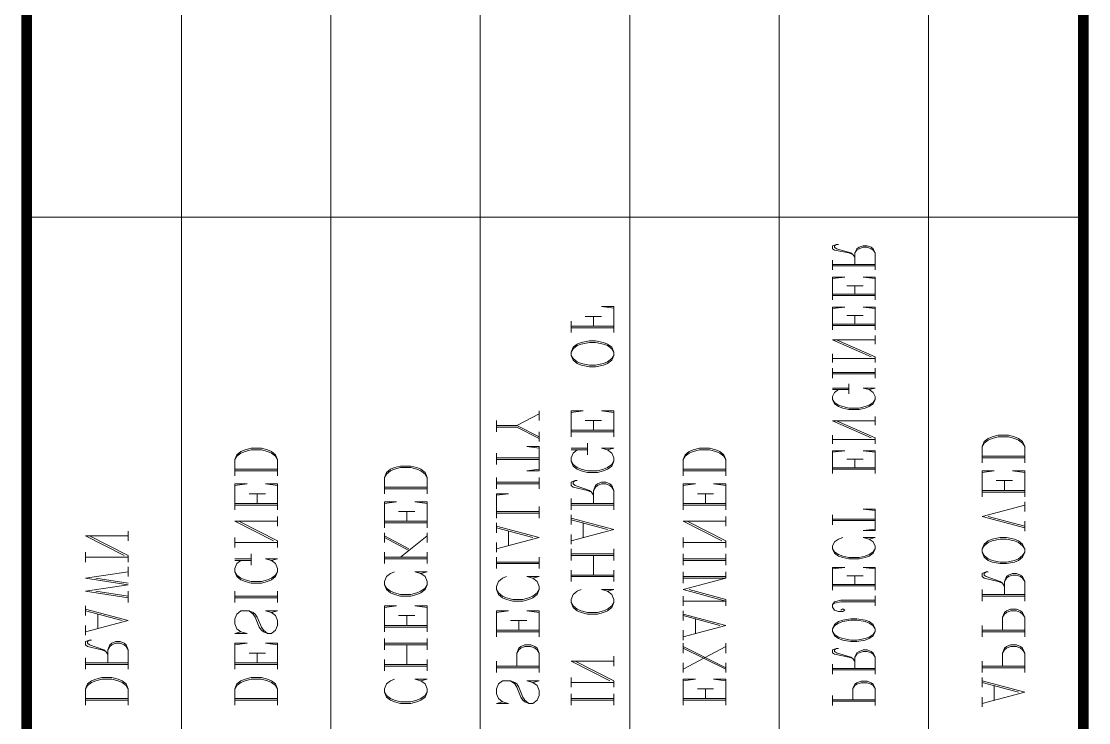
# Model space of a CAD drawing. Extents: x 1332633 to 1595679, y 264824 to 640777.
# Drawn here: x 1572304 to 1574804, y 324616 to 326258 of the extents above; entities that cross this region are included whole.
import ezdxf
from ezdxf.enums import TextEntityAlignment as Align

# ---------------------------------------------------------------- set-up
doc = ezdxf.new("R2010")
doc.units = 0
doc.header["$LTSCALE"] = 1000
doc.header["$MEASUREMENT"] = 0
doc.layers.add('_公共_图框', color=4, linetype='CONTINUOUS', lineweight=5)
doc.layers.add('A-Wall(建筑墙)', color=255, linetype='CONTINUOUS')
doc.styles.add('图框文字', font='SIMKAI.TTF')

# ---------------------------------------------------------------- blocks, each defined once
blk = doc.blocks.new('qqwqw')
at = {"layer": '_公共_图框'}
for p, q in [((-2100, 8812.5), (-2100, 6337.5)), ((-3238.2, 8575.2), (-3211.6, 8675.1)), ((-3211.6, 8675.1), (-3185, 8575.2)), ((-3165.9, 8675.1), (-3120.3, 8675.1)), ((-3154.6, 8675.1), (-3154.6, 8575.2)), ((-3150.7, 8675.1), (-3150.7, 8575.2)), ((-3120.3, 8675.1), (-3108.8, 8670.3)), ((-3120.3, 8675.1), (-3112.7, 8670.3)), ((-3082.2, 8675.1), (-3036.5, 8675.1)), ((-3070.7, 8675.1), (-3070.7, 8575.2)), ((-3066.9, 8675.1), (-3066.9, 8575.2)), ((-3036.5, 8675.1), (-3025, 8670.3)), ((-3036.5, 8675.1), (-3028.8, 8670.3)), ((-2998.4, 8675.1), (-2952.6, 8675.1)), ((-2986.9, 8675.1), (-2986.9, 8575.2)), ((-2983.3, 8675.1), (-2983.3, 8575.2)), ((-2952.6, 8675.1), (-2941.3, 8670.3)), ((-2952.6, 8675.1), (-2945.2, 8670.3)), ((-2884.1, 8675.1), (-2895.6, 8670.3)), ((-2884.1, 8675.1), (-2891.8, 8670.3)), ((-2876.6, 8675.1), (-2884.1, 8675.1)), ((-2865.2, 8670.3), (-2876.6, 8675.1)), ((-2869, 8670.3), (-2876.6, 8675.1)), ((-2834.7, 8675.1), (-2811.8, 8675.1)), ((-2827.1, 8675.1), (-2800.5, 8575.2)), ((-2823.2, 8675.1), (-2800.5, 8589.5)), ((-2773.9, 8675.1), (-2800.5, 8575.2)), ((-2789, 8675.1), (-2766.2, 8675.1)), ((-2754.7, 8675.1), (-2693.8, 8675.1)), ((-2743.2, 8675.1), (-2743.2, 8575.2)), ((-2739.6, 8675.1), (-2739.6, 8575.2)), ((-2693.8, 8646.5), (-2697.7, 8675.1)), ((-2693.8, 8675.1), (-2693.8, 8646.5)), ((-2674.7, 8675.1), (-2636.8, 8675.1)), ((-2663.4, 8675.1), (-2663.4, 8575.2)), ((-2659.6, 8675.1), (-2659.6, 8575.2)), ((-2636.8, 8675.1), (-2625.3, 8670.3)), ((-2636.8, 8675.1), (-2629.1, 8670.3)), ((-3211.6, 8660.9), (-3188.8, 8575.2)), ((-3112.7, 8670.3), (-3108.8, 8665.7)), ((-3108.8, 8670.3), (-3105, 8665.7)), ((-3108.8, 8665.7), (-3105, 8656.1)), ((-3105, 8665.7), (-3101.2, 8656.1)), ((-3105, 8656.1), (-3105, 8641.8)), ((-3101.2, 8656.1), (-3101.2, 8641.8)), ((-3028.8, 8670.3), (-3025, 8665.7)), ((-3025, 8670.3), (-3021.2, 8665.7)), ((-3025, 8665.7), (-3021.2, 8656.1)), ((-3021.2, 8665.7), (-3017.5, 8656.1)), ((-3021.2, 8656.1), (-3021.2, 8641.8)), ((-3017.5, 8656.1), (-3017.5, 8641.8)), ((-2945.2, 8670.3), (-2941.3, 8665.7)), ((-2941.3, 8670.3), (-2937.5, 8665.7)), ((-2941.3, 8665.7), (-2937.5, 8656.1)), ((-2937.5, 8665.7), (-2933.7, 8656.1)), ((-2937.5, 8656.1), (-2937.5, 8646.5)), ((-2933.7, 8656.1), (-2933.7, 8646.5)), ((-2907.1, 8651.3), (-2910.9, 8632.2)), ((-2903.2, 8660.9), (-2907.1, 8651.3)), ((-2903.2, 8651.3), (-2907.1, 8632.2)), ((-2895.6, 8670.3), (-2903.2, 8660.9)), ((-2899.4, 8660.9), (-2903.2, 8651.3)), ((-2891.8, 8670.3), (-2899.4, 8660.9)), ((-2861.3, 8660.9), (-2869, 8670.3)), ((-2857.5, 8660.9), (-2865.2, 8670.3)), ((-2857.5, 8651.3), (-2861.3, 8660.9)), ((-2853.7, 8651.3), (-2857.5, 8660.9)), ((-2853.7, 8632.2), (-2857.5, 8651.3)), ((-2849.8, 8632.2), (-2853.7, 8651.3)), ((-2629.1, 8670.3), (-2621.5, 8660.9)), ((-2625.3, 8670.3), (-2617.7, 8660.9)), ((-2621.5, 8660.9), (-2617.7, 8651.3)), ((-2617.7, 8660.9), (-2613.8, 8651.3)), ((-2617.7, 8651.3), (-2613.8, 8637)), ((-2613.8, 8651.3), (-2610, 8637)), ((-3108.8, 8627.6), (-3120.3, 8622.8)), ((-3112.7, 8627.6), (-3120.3, 8622.8)), ((-3108.8, 8632.2), (-3112.7, 8627.6)), ((-3105, 8641.8), (-3108.8, 8632.2)), ((-3105, 8632.2), (-3108.8, 8627.6)), ((-3101.2, 8641.8), (-3105, 8632.2)), ((-3025, 8627.6), (-3036.5, 8622.8)), ((-3028.8, 8627.6), (-3036.5, 8622.8)), ((-3025, 8632.2), (-3028.8, 8627.6)), ((-3021.2, 8641.8), (-3025, 8632.2)), ((-3021.2, 8632.2), (-3025, 8627.6)), ((-3017.5, 8641.8), (-3021.2, 8632.2)), ((-2952.6, 8627.6), (-2983.3, 8627.6)), ((-2964.1, 8627.6), (-2956.5, 8622.8)), ((-2941.3, 8632.2), (-2952.6, 8627.6)), ((-2945.2, 8632.2), (-2952.6, 8627.6)), ((-2941.3, 8637), (-2945.2, 8632.2)), ((-2937.5, 8646.5), (-2941.3, 8637)), ((-2937.5, 8637), (-2941.3, 8632.2)), ((-2933.7, 8646.5), (-2937.5, 8637)), ((-2910.9, 8632.2), (-2910.9, 8618)), ((-2907.1, 8632.2), (-2907.1, 8618)), ((-2853.7, 8618), (-2853.7, 8632.2)), ((-2849.8, 8618), (-2849.8, 8632.2)), ((-2739.6, 8627.6), (-2716.6, 8627.6)), ((-2716.6, 8646.5), (-2716.6, 8608.5)), ((-2613.8, 8637), (-2613.8, 8613.2)), ((-2610, 8637), (-2610, 8613.2)), ((-3230.6, 8603.7), (-3196.3, 8603.7)), ((-3120.3, 8622.8), (-3150.7, 8622.8)), ((-3036.5, 8622.8), (-3066.9, 8622.8)), ((-2956.5, 8622.8), (-2952.6, 8618)), ((-2956.5, 8622.8), (-2952.6, 8613.2)), ((-2952.6, 8618), (-2941.3, 8584.7)), ((-2952.6, 8613.2), (-2945.2, 8579.9)), ((-2910.9, 8618), (-2907.1, 8598.9)), ((-2907.1, 8618), (-2903.2, 8598.9)), ((-2857.5, 8598.9), (-2853.7, 8618)), ((-2853.7, 8598.9), (-2849.8, 8618)), ((-2693.8, 8603.7), (-2697.7, 8575.2)), ((-2693.8, 8575.2), (-2693.8, 8603.7)), ((-2613.8, 8613.2), (-2617.7, 8598.9)), ((-2610, 8613.2), (-2613.8, 8598.9)), ((-3245.9, 8575.2), (-3223.1, 8575.2)), ((-3200.1, 8575.2), (-3177.3, 8575.2)), ((-3165.9, 8575.2), (-3139.3, 8575.2)), ((-3082.2, 8575.2), (-3055.4, 8575.2)), ((-2998.4, 8575.2), (-2971.8, 8575.2)), ((-2945.2, 8579.9), (-2941.3, 8575.2)), ((-2941.3, 8584.7), (-2937.5, 8579.9)), ((-2941.3, 8575.2), (-2933.7, 8575.2)), ((-2937.5, 8579.9), (-2933.7, 8579.9)), ((-2933.7, 8579.9), (-2929.9, 8584.7)), ((-2933.7, 8575.2), (-2929.9, 8584.7)), ((-2929.9, 8584.7), (-2929.9, 8589.5)), ((-2907.1, 8598.9), (-2903.2, 8589.5)), ((-2903.2, 8598.9), (-2899.4, 8589.5)), ((-2903.2, 8589.5), (-2895.6, 8579.9)), ((-2899.4, 8589.5), (-2891.8, 8579.9)), ((-2895.6, 8579.9), (-2884.1, 8575.2)), ((-2891.8, 8579.9), (-2884.1, 8575.2)), ((-2884.1, 8575.2), (-2876.6, 8575.2)), ((-2876.6, 8575.2), (-2865.2, 8579.9)), ((-2876.6, 8575.2), (-2869, 8579.9)), ((-2869, 8579.9), (-2861.3, 8589.5)), ((-2865.2, 8579.9), (-2857.5, 8589.5)), ((-2861.3, 8589.5), (-2857.5, 8598.9)), ((-2857.5, 8589.5), (-2853.7, 8598.9)), ((-2754.7, 8575.2), (-2693.8, 8575.2)), ((-2636.8, 8575.2), (-2674.7, 8575.2)), ((-2625.3, 8579.9), (-2636.8, 8575.2)), ((-2629.1, 8579.9), (-2636.8, 8575.2)), ((-2621.5, 8589.5), (-2629.1, 8579.9)), ((-2617.7, 8589.5), (-2625.3, 8579.9)), ((-2617.7, 8598.9), (-2621.5, 8589.5)), ((-2613.8, 8598.9), (-2617.7, 8589.5)), ((-4500, 8450), (-500, 8450)), ((-3243, 8325.2), (-3203, 8325.2)), ((-3233, 8325.2), (-3233, 8225.1)), ((-3229.6, 8325.2), (-3229.6, 8225.1)), ((-3203, 8325.2), (-3193, 8320.4)), ((-3203, 8325.2), (-3196.3, 8320.4)), ((-3169.7, 8325.2), (-3129.7, 8325.2)), ((-3159.7, 8325.2), (-3159.7, 8225.1)), ((-3156.5, 8325.2), (-3156.5, 8225.1)), ((-3129.7, 8325.2), (-3119.7, 8320.4)), ((-3129.7, 8325.2), (-3123, 8320.4)), ((-3069.8, 8325.2), (-3079.7, 8320.4)), ((-3069.8, 8325.2), (-3076.5, 8320.4)), ((-3063.1, 8325.2), (-3069.8, 8325.2)), ((-3053.1, 8320.4), (-3063.1, 8325.2)), ((-3056.4, 8320.4), (-3063.1, 8325.2)), ((-3009.9, 8325.2), (-2986.5, 8325.2)), ((-2999.9, 8325.2), (-2999.9, 8244.2)), ((-2996.5, 8325.2), (-2996.5, 8244.2)), ((-2973.1, 8325.2), (-2919.9, 8325.2)), ((-2963.2, 8325.2), (-2963.2, 8225.1)), ((-2959.9, 8325.2), (-2959.9, 8225.1)), ((-2919.9, 8296.6), (-2923.2, 8325.2)), ((-2919.9, 8325.2), (-2919.9, 8296.6)), ((-2876.6, 8325.2), (-2886.6, 8320.4)), ((-2876.6, 8325.2), (-2883.1, 8320.4)), ((-2869.9, 8325.2), (-2876.6, 8325.2)), ((-2860, 8320.4), (-2869.9, 8325.2)), ((-2849.8, 8325.2), (-2853.3, 8310.8)), ((-2849.8, 8296.6), (-2849.8, 8325.2)), ((-2833.2, 8325.2), (-2783.2, 8325.2)), ((-2833.2, 8296.6), (-2833.2, 8325.2)), ((-2829.9, 8325.2), (-2833.2, 8296.6)), ((-2810, 8325.2), (-2810, 8225.1)), ((-2806.6, 8325.2), (-2806.6, 8225.1)), ((-2783.2, 8296.6), (-2786.7, 8325.2)), ((-2783.2, 8325.2), (-2783.2, 8296.6)), ((-2700, 8325.2), (-2646.8, 8325.2)), ((-2690, 8325.2), (-2690, 8225.1)), ((-2686.8, 8325.2), (-2686.8, 8225.1)), ((-2646.8, 8296.6), (-2650, 8325.2)), ((-2646.8, 8325.2), (-2646.8, 8296.6)), ((-2630.1, 8325.2), (-2616.7, 8325.2)), ((-2620.1, 8325.2), (-2620.1, 8225.1)), ((-2616.7, 8325.2), (-2576.7, 8234.6)), ((-2586.7, 8325.2), (-2566.7, 8325.2)), ((-2576.7, 8225.1), (-2576.7, 8325.2)), ((-2526.7, 8325.2), (-2536.7, 8320.4)), ((-2526.7, 8325.2), (-2533.4, 8320.4)), ((-2520, 8325.2), (-2526.7, 8325.2)), ((-2510.1, 8320.4), (-2520, 8325.2)), ((-2500.1, 8325.2), (-2503.4, 8310.8)), ((-2500.1, 8296.6), (-2500.1, 8325.2)), ((-2476.8, 8325.2), (-2453.4, 8325.2)), ((-2466.8, 8325.2), (-2466.8, 8225.1)), ((-2463.6, 8325.2), (-2463.6, 8225.1)), ((-2440.2, 8325.2), (-2426.8, 8325.2)), ((-2430.3, 8325.2), (-2430.3, 8225.1)), ((-2426.8, 8325.2), (-2386.8, 8234.6)), ((-2396.8, 8325.2), (-2376.9, 8325.2)), ((-2386.8, 8225.1), (-2386.8, 8325.2)), ((-2363.5, 8325.2), (-2310.3, 8325.2)), ((-2353.5, 8325.2), (-2353.5, 8225.1)), ((-2350.3, 8325.2), (-2350.3, 8225.1)), ((-2310.3, 8296.6), (-2313.5, 8325.2)), ((-2310.3, 8325.2), (-2310.3, 8296.6)), ((-2293.6, 8325.2), (-2240.4, 8325.2)), ((-2283.6, 8325.2), (-2283.6, 8225.1)), ((-2280.2, 8325.2), (-2280.2, 8225.1)), ((-2240.4, 8296.6), (-2243.6, 8325.2)), ((-2240.4, 8325.2), (-2240.4, 8296.6)), ((-2223.5, 8325.2), (-2183.7, 8325.2)), ((-2213.6, 8325.2), (-2213.6, 8225.1)), ((-2210.3, 8325.2), (-2210.3, 8225.1)), ((-2183.7, 8325.2), (-2173.6, 8320.4)), ((-2183.7, 8325.2), (-2177, 8320.4)), ((-3196.3, 8320.4), (-3193, 8315.6)), ((-3193, 8320.4), (-3189.8, 8315.6)), ((-3193, 8315.6), (-3189.8, 8306)), ((-3189.8, 8315.6), (-3186.3, 8306)), ((-3189.8, 8306), (-3189.8, 8291.9)), ((-3186.3, 8306), (-3186.3, 8291.9)), ((-3123, 8320.4), (-3119.7, 8315.6)), ((-3119.7, 8320.4), (-3116.5, 8315.6)), ((-3119.7, 8315.6), (-3116.5, 8306)), ((-3116.5, 8315.6), (-3113, 8306)), ((-3116.5, 8306), (-3116.5, 8296.6)), ((-3113, 8306), (-3113, 8296.6)), ((-3089.7, 8301.2), (-3093.1, 8282.3)), ((-3086.4, 8310.8), (-3089.7, 8301.2)), ((-3086.4, 8301.2), (-3089.7, 8282.3)), ((-3079.7, 8320.4), (-3086.4, 8310.8)), ((-3083.2, 8310.8), (-3086.4, 8301.2)), ((-3076.5, 8320.4), (-3083.2, 8310.8)), ((-3049.9, 8310.8), (-3056.4, 8320.4)), ((-3046.4, 8310.8), (-3053.1, 8320.4)), ((-3046.4, 8301.2), (-3049.9, 8310.8)), ((-3043.2, 8301.2), (-3046.4, 8310.8)), ((-3043.2, 8282.3), (-3046.4, 8301.2)), ((-3039.7, 8282.3), (-3043.2, 8301.2)), ((-2896.5, 8301.2), (-2899.8, 8287.1)), ((-2893.3, 8310.8), (-2896.5, 8301.2)), ((-2893.3, 8301.2), (-2896.5, 8287.1)), ((-2886.6, 8320.4), (-2893.3, 8310.8)), ((-2889.8, 8310.8), (-2893.3, 8301.2)), ((-2883.1, 8320.4), (-2889.8, 8310.8)), ((-2853.3, 8310.8), (-2860, 8320.4)), ((-2853.3, 8310.8), (-2849.8, 8296.6)), ((-2616.7, 8315.6), (-2576.7, 8225.1)), ((-2546.8, 8301.2), (-2550.1, 8287.1)), ((-2543.4, 8310.8), (-2546.8, 8301.2)), ((-2543.4, 8301.2), (-2546.8, 8287.1)), ((-2536.7, 8320.4), (-2543.4, 8310.8)), ((-2540.1, 8310.8), (-2543.4, 8301.2)), ((-2533.4, 8320.4), (-2540.1, 8310.8)), ((-2503.4, 8310.8), (-2510.1, 8320.4)), ((-2503.4, 8310.8), (-2500.1, 8296.6)), ((-2426.8, 8315.6), (-2386.8, 8225.1)), ((-2177, 8320.4), (-2173.6, 8315.6)), ((-2173.6, 8320.4), (-2170.3, 8315.6)), ((-2173.6, 8315.6), (-2170.3, 8306)), ((-2170.3, 8315.6), (-2167.1, 8306)), ((-2170.3, 8306), (-2170.3, 8296.6)), ((-2167.1, 8306), (-2167.1, 8296.6)), ((-3193, 8277.5), (-3203, 8272.7)), ((-3196.3, 8277.5), (-3203, 8272.7)), ((-3193, 8282.3), (-3196.3, 8277.5)), ((-3189.8, 8291.9), (-3193, 8282.3)), ((-3189.8, 8282.3), (-3193, 8277.5)), ((-3186.3, 8291.9), (-3189.8, 8282.3)), ((-3129.7, 8277.5), (-3156.5, 8277.5)), ((-3139.8, 8277.5), (-3133.1, 8272.7)), ((-3119.7, 8282.3), (-3129.7, 8277.5)), ((-3123, 8282.3), (-3129.7, 8277.5)), ((-3119.7, 8287.1), (-3123, 8282.3)), ((-3116.5, 8296.6), (-3119.7, 8287.1)), ((-3116.5, 8287.1), (-3119.7, 8282.3)), ((-3113, 8296.6), (-3116.5, 8287.1)), ((-3093.1, 8282.3), (-3093.1, 8267.9)), ((-3089.7, 8282.3), (-3089.7, 8267.9)), ((-3043.2, 8267.9), (-3043.2, 8282.3)), ((-3039.7, 8267.9), (-3039.7, 8282.3)), ((-2959.9, 8277.5), (-2939.8, 8277.5)), ((-2939.8, 8296.6), (-2939.8, 8258.6)), ((-2899.8, 8287.1), (-2899.8, 8263.1)), ((-2896.5, 8287.1), (-2896.5, 8263.1)), ((-2686.8, 8277.5), (-2666.7, 8277.5)), ((-2666.7, 8296.6), (-2666.7, 8258.6)), ((-2550.1, 8287.1), (-2550.1, 8263.1)), ((-2546.8, 8287.1), (-2546.8, 8263.1)), ((-2350.3, 8277.5), (-2330.2, 8277.5)), ((-2330.2, 8296.6), (-2330.2, 8258.6)), ((-2280.2, 8277.5), (-2260.3, 8277.5)), ((-2260.3, 8296.6), (-2260.3, 8258.6)), ((-2183.7, 8277.5), (-2210.3, 8277.5)), ((-2193.7, 8277.5), (-2187, 8272.7)), ((-2173.6, 8282.3), (-2183.7, 8277.5)), ((-2177, 8282.3), (-2183.7, 8277.5)), ((-2173.6, 8287.1), (-2177, 8282.3)), ((-2170.3, 8296.6), (-2173.6, 8287.1)), ((-2170.3, 8287.1), (-2173.6, 8282.3)), ((-2167.1, 8296.6), (-2170.3, 8287.1)), ((-3203, 8272.7), (-3229.6, 8272.7)), ((-3133.1, 8272.7), (-3129.7, 8267.9)), ((-3133.1, 8272.7), (-3129.7, 8263.1)), ((-3129.7, 8267.9), (-3119.7, 8234.6)), ((-3129.7, 8263.1), (-3123, 8229.8)), ((-3093.1, 8267.9), (-3089.7, 8249)), ((-3089.7, 8267.9), (-3086.4, 8249)), ((-3046.4, 8249), (-3043.2, 8267.9)), ((-3043.2, 8249), (-3039.7, 8267.9)), ((-3023.1, 8249), (-3019.8, 8253.8)), ((-3019.8, 8253.8), (-3016.6, 8249)), ((-2919.9, 8253.8), (-2923.2, 8225.1)), ((-2919.9, 8225.1), (-2919.9, 8253.8)), ((-2899.8, 8263.1), (-2896.5, 8249)), ((-2896.5, 8263.1), (-2893.3, 8249)), ((-2646.8, 8253.8), (-2650, 8225.1)), ((-2646.8, 8225.1), (-2646.8, 8253.8)), ((-2550.1, 8263.1), (-2546.8, 8249)), ((-2546.8, 8263.1), (-2543.4, 8249)), ((-2513.5, 8263.1), (-2490.2, 8263.1)), ((-2503.4, 8263.1), (-2503.4, 8225.1)), ((-2500.1, 8263.1), (-2500.1, 8225.1)), ((-2310.3, 8253.8), (-2313.5, 8225.1)), ((-2310.3, 8225.1), (-2310.3, 8253.8)), ((-2240.4, 8253.8), (-2243.6, 8225.1)), ((-2240.4, 8225.1), (-2240.4, 8253.8)), ((-2187, 8272.7), (-2183.7, 8267.9)), ((-2187, 8272.7), (-2183.7, 8263.1)), ((-2183.7, 8267.9), (-2173.6, 8234.6)), ((-2183.7, 8263.1), (-2177, 8229.8)), ((-3243, 8225.1), (-3219.7, 8225.1)), ((-3169.7, 8225.1), (-3146.3, 8225.1)), ((-3123, 8229.8), (-3119.7, 8225.1)), ((-3119.7, 8234.6), (-3116.5, 8229.8)), ((-3119.7, 8225.1), (-3113, 8225.1)), ((-3116.5, 8229.8), (-3113, 8229.8)), ((-3113, 8229.8), (-3109.8, 8234.6)), ((-3113, 8225.1), (-3109.8, 8234.6)), ((-3109.8, 8234.6), (-3109.8, 8239.4)), ((-3089.7, 8249), (-3086.4, 8239.4)), ((-3086.4, 8249), (-3083.2, 8239.4)), ((-3086.4, 8239.4), (-3079.7, 8229.8)), ((-3083.2, 8239.4), (-3076.5, 8229.8)), ((-3079.7, 8229.8), (-3069.8, 8225.1)), ((-3076.5, 8229.8), (-3069.8, 8225.1)), ((-3069.8, 8225.1), (-3063.1, 8225.1)), ((-3063.1, 8225.1), (-3053.1, 8229.8)), ((-3063.1, 8225.1), (-3056.4, 8229.8)), ((-3056.4, 8229.8), (-3049.9, 8239.4)), ((-3053.1, 8229.8), (-3046.4, 8239.4)), ((-3049.9, 8239.4), (-3046.4, 8249)), ((-3046.4, 8239.4), (-3043.2, 8249)), ((-3023.1, 8239.4), (-3023.1, 8249)), ((-3019.8, 8229.8), (-3023.1, 8239.4)), ((-3016.6, 8249), (-3019.8, 8244.2)), ((-3013.1, 8225.1), (-3019.8, 8229.8)), ((-3006.4, 8225.1), (-3013.1, 8225.1)), ((-2999.9, 8229.8), (-3006.4, 8225.1)), ((-3003.2, 8229.8), (-3006.4, 8225.1)), ((-2999.9, 8244.2), (-3003.2, 8229.8)), ((-2996.5, 8244.2), (-2999.9, 8229.8)), ((-2973.1, 8225.1), (-2919.9, 8225.1)), ((-2896.5, 8249), (-2893.3, 8239.4)), ((-2893.3, 8249), (-2889.8, 8239.4)), ((-2893.3, 8239.4), (-2886.6, 8229.8)), ((-2889.8, 8239.4), (-2883.1, 8229.8)), ((-2886.6, 8229.8), (-2876.6, 8225.1)), ((-2883.1, 8229.8), (-2876.6, 8225.1)), ((-2876.6, 8225.1), (-2869.9, 8225.1)), ((-2869.9, 8225.1), (-2860, 8229.8)), ((-2860, 8229.8), (-2853.3, 8239.4)), ((-2853.3, 8239.4), (-2849.8, 8249)), ((-2820, 8225.1), (-2796.6, 8225.1)), ((-2700, 8225.1), (-2646.8, 8225.1)), ((-2630.1, 8225.1), (-2610, 8225.1)), ((-2546.8, 8249), (-2543.4, 8239.4)), ((-2543.4, 8249), (-2540.1, 8239.4)), ((-2543.4, 8239.4), (-2536.7, 8229.8)), ((-2540.1, 8239.4), (-2533.4, 8229.8)), ((-2536.7, 8229.8), (-2526.7, 8225.1)), ((-2533.4, 8229.8), (-2526.7, 8225.1)), ((-2526.7, 8225.1), (-2520, 8225.1)), ((-2520, 8225.1), (-2510.1, 8229.8)), ((-2510.1, 8229.8), (-2503.4, 8239.4)), ((-2476.8, 8225.1), (-2453.4, 8225.1)), ((-2440.2, 8225.1), (-2420.1, 8225.1)), ((-2363.5, 8225.1), (-2310.3, 8225.1)), ((-2293.6, 8225.1), (-2240.4, 8225.1)), ((-2223.5, 8225.1), (-2200.4, 8225.1)), ((-2177, 8229.8), (-2173.6, 8225.1)), ((-2173.6, 8234.6), (-2170.3, 8229.8)), ((-2173.6, 8225.1), (-2167.1, 8225.1)), ((-2170.3, 8229.8), (-2167.1, 8229.8)), ((-2167.1, 8229.8), (-2163.6, 8234.6)), ((-2167.1, 8225.1), (-2163.6, 8234.6)), ((-2163.6, 8234.6), (-2163.6, 8239.4)), ((-4500, 8100), (-500, 8100)), ((-3242, 7975.1), (-3181.2, 7975.1)), ((-3230.6, 7975.1), (-3230.6, 7875.2)), ((-3226.7, 7975.1), (-3226.7, 7875.2)), ((-3181.2, 7946.6), (-3185, 7975.1)), ((-3181.2, 7975.1), (-3181.2, 7946.6)), ((-3165.9, 7975.1), (-3143.1, 7975.1)), ((-3158.2, 7975.1), (-3108.8, 7875.2)), ((-3105, 7975.1), (-3158.2, 7875.2)), ((-3154.6, 7975.1), (-3105, 7875.2)), ((-3120.3, 7975.1), (-3097.3, 7975.1)), ((-3082.2, 7875.2), (-3055.4, 7975.1)), ((-3055.4, 7975.1), (-3028.8, 7875.2)), ((-3009.9, 7975.1), (-2994.6, 7975.1)), ((-2998.4, 7975.1), (-2998.4, 7875.2)), ((-2998.4, 7975.1), (-2971.8, 7875.2)), ((-2994.6, 7975.1), (-2971.8, 7889.5)), ((-2971.8, 7875.2), (-2945.2, 7975.1)), ((-2945.2, 7975.1), (-2945.2, 7875.2)), ((-2945.2, 7975.1), (-2929.9, 7975.1)), ((-2941.3, 7975.1), (-2941.3, 7875.2)), ((-2914.7, 7975.1), (-2887.9, 7975.1)), ((-2903.2, 7975.1), (-2903.2, 7875.2)), ((-2899.4, 7975.1), (-2899.4, 7875.2)), ((-2872.8, 7975.1), (-2857.5, 7975.1)), ((-2861.3, 7975.1), (-2861.3, 7875.2)), ((-2857.5, 7975.1), (-2811.8, 7884.7)), ((-2823.2, 7975.1), (-2800.5, 7975.1)), ((-2811.8, 7875.2), (-2811.8, 7975.1)), ((-2785.1, 7975.1), (-2724.3, 7975.1)), ((-2773.9, 7975.1), (-2773.9, 7875.2)), ((-2770, 7975.1), (-2770, 7875.2)), ((-2724.3, 7946.6), (-2728.1, 7975.1)), ((-2724.3, 7975.1), (-2724.3, 7946.6)), ((-2705.3, 7975.1), (-2667.2, 7975.1)), ((-2693.8, 7975.1), (-2693.8, 7875.2)), ((-2690, 7975.1), (-2690, 7875.2)), ((-2667.2, 7975.1), (-2655.8, 7970.5)), ((-2667.2, 7975.1), (-2659.6, 7970.5)), ((-3055.4, 7960.9), (-3032.6, 7875.2)), ((-2857.5, 7965.7), (-2811.8, 7875.2)), ((-2659.6, 7970.5), (-2651.9, 7960.9)), ((-2655.8, 7970.5), (-2648.1, 7960.9)), ((-2651.9, 7960.9), (-2648.1, 7951.3)), ((-2648.1, 7960.9), (-2644.3, 7951.3)), ((-2648.1, 7951.3), (-2644.3, 7937)), ((-2644.3, 7951.3), (-2640.4, 7937)), ((-3226.7, 7927.6), (-3204, 7927.6)), ((-3204, 7946.6), (-3204, 7908.5)), ((-2770, 7927.6), (-2747.1, 7927.6)), ((-2747.1, 7946.6), (-2747.1, 7908.5)), ((-2644.3, 7937), (-2644.3, 7913.2)), ((-2640.4, 7937), (-2640.4, 7913.2)), ((-3181.2, 7903.7), (-3185, 7875.2)), ((-3181.2, 7875.2), (-3181.2, 7903.7)), ((-3074.6, 7903.7), (-3040.3, 7903.7)), ((-2724.3, 7903.7), (-2728.1, 7875.2)), ((-2724.3, 7875.2), (-2724.3, 7903.7)), ((-2644.3, 7913.2), (-2648.1, 7898.9)), ((-2640.4, 7913.2), (-2644.3, 7898.9)), ((-3242, 7875.2), (-3181.2, 7875.2)), ((-3165.9, 7875.2), (-3143.1, 7875.2)), ((-3120.3, 7875.2), (-3097.3, 7875.2)), ((-3089.7, 7875.2), (-3066.9, 7875.2)), ((-3044.1, 7875.2), (-3021.2, 7875.2)), ((-3009.9, 7875.2), (-2986.9, 7875.2)), ((-2956.5, 7875.2), (-2929.9, 7875.2)), ((-2914.7, 7875.2), (-2887.9, 7875.2)), ((-2872.8, 7875.2), (-2849.8, 7875.2)), ((-2785.1, 7875.2), (-2724.3, 7875.2)), ((-2667.2, 7875.2), (-2705.3, 7875.2)), ((-2655.8, 7879.9), (-2667.2, 7875.2)), ((-2659.6, 7879.9), (-2667.2, 7875.2)), ((-2651.9, 7889.5), (-2659.6, 7879.9)), ((-2648.1, 7889.5), (-2655.8, 7879.9)), ((-2648.1, 7898.9), (-2651.9, 7889.5)), ((-2644.3, 7898.9), (-2648.1, 7889.5)), ((-4500, 7750), (-500, 7750)), ((-3242, 7712.6), (-3215.4, 7712.6)), ((-3230.6, 7712.6), (-3230.6, 7612.7)), ((-3226.7, 7712.6), (-3226.7, 7612.7)), ((-3200.1, 7712.6), (-3185, 7712.6)), ((-3188.8, 7712.6), (-3188.8, 7612.7)), ((-3185, 7712.6), (-3139.3, 7622.1)), ((-3185, 7703.1), (-3139.3, 7612.7)), ((-3150.7, 7712.6), (-3127.8, 7712.6)), ((-3139.3, 7612.7), (-3139.3, 7712.6)), ((-3013.7, 7707.9), (-3021.2, 7698.3)), ((-3009.9, 7707.9), (-3017.5, 7698.3)), ((-3002.2, 7712.6), (-3013.7, 7707.9)), ((-3002.2, 7712.6), (-3009.9, 7707.9)), ((-2994.6, 7712.6), (-3002.2, 7712.6)), ((-2983.3, 7707.9), (-2994.6, 7712.6)), ((-2975.6, 7698.3), (-2983.3, 7707.9)), ((-2971.8, 7712.6), (-2975.6, 7698.3)), ((-2971.8, 7684.1), (-2971.8, 7712.6)), ((-2952.6, 7712.6), (-2926, 7712.6)), ((-2941.3, 7712.6), (-2941.3, 7612.7)), ((-2937.5, 7712.6), (-2937.5, 7612.7)), ((-2903.2, 7712.6), (-2876.6, 7712.6)), ((-2891.8, 7712.6), (-2891.8, 7612.7)), ((-2887.9, 7712.6), (-2887.9, 7612.7)), ((-2857.5, 7612.7), (-2830.9, 7712.6)), ((-2830.9, 7712.6), (-2804.3, 7612.7)), ((-2785.1, 7712.6), (-2739.6, 7712.6)), ((-2773.9, 7712.6), (-2773.9, 7612.7)), ((-2770, 7712.6), (-2770, 7612.7)), ((-2739.6, 7712.6), (-2728.1, 7707.9)), ((-2739.6, 7712.6), (-2731.9, 7707.9)), ((-2731.9, 7707.9), (-2728.1, 7703.1)), ((-2728.1, 7707.9), (-2724.3, 7703.1)), ((-2728.1, 7703.1), (-2724.3, 7693.7)), ((-2724.3, 7703.1), (-2720.4, 7693.7)), ((-2682.4, 7707.9), (-2690, 7698.3)), ((-2678.5, 7707.9), (-2686.2, 7698.3)), ((-2671.1, 7712.6), (-2682.4, 7707.9)), ((-2671.1, 7712.6), (-2678.5, 7707.9)), ((-2663.4, 7712.6), (-2671.1, 7712.6)), ((-2651.9, 7707.9), (-2663.4, 7712.6)), ((-2644.3, 7698.3), (-2651.9, 7707.9)), ((-2640.4, 7712.6), (-2644.3, 7698.3)), ((-2640.4, 7684.1), (-2640.4, 7712.6)), ((-2613.8, 7712.6), (-2553, 7712.6)), ((-2602.5, 7712.6), (-2602.5, 7612.7)), ((-2598.7, 7712.6), (-2598.7, 7612.7)), ((-2553, 7684.1), (-2556.8, 7712.6)), ((-2553, 7712.6), (-2553, 7684.1)), ((-2434.9, 7707.9), (-2442.5, 7698.3)), ((-2431, 7707.9), (-2438.7, 7698.3)), ((-2423.6, 7712.6), (-2434.9, 7707.9)), ((-2423.6, 7712.6), (-2431, 7707.9)), ((-2415.9, 7712.6), (-2423.6, 7712.6)), ((-2404.4, 7707.9), (-2415.9, 7712.6)), ((-2408.3, 7707.9), (-2415.9, 7712.6)), ((-2400.6, 7698.3), (-2408.3, 7707.9)), ((-2396.8, 7698.3), (-2404.4, 7707.9)), ((-2370.2, 7712.6), (-2309.3, 7712.6)), ((-2358.9, 7712.6), (-2358.9, 7612.7)), ((-2355, 7712.6), (-2355, 7612.7)), ((-2309.3, 7684.1), (-2313.1, 7712.6)), ((-2309.3, 7712.6), (-2309.3, 7684.1)), ((-3025, 7688.9), (-3028.8, 7674.6)), ((-3021.2, 7698.3), (-3025, 7688.9)), ((-3021.2, 7688.9), (-3025, 7674.6)), ((-3017.5, 7698.3), (-3021.2, 7688.9)), ((-2975.6, 7698.3), (-2971.8, 7684.1)), ((-2830.9, 7698.3), (-2808.1, 7612.7)), ((-2724.3, 7684.1), (-2728.1, 7674.6)), ((-2724.3, 7693.7), (-2724.3, 7684.1)), ((-2720.4, 7684.1), (-2724.3, 7674.6)), ((-2720.4, 7693.7), (-2720.4, 7684.1)), ((-2693.8, 7688.9), (-2697.7, 7674.6)), ((-2690, 7698.3), (-2693.8, 7688.9)), ((-2690, 7688.9), (-2693.8, 7674.6)), ((-2686.2, 7698.3), (-2690, 7688.9)), ((-2644.3, 7698.3), (-2640.4, 7684.1)), ((-2575.7, 7684.1), (-2575.7, 7646)), ((-2446.3, 7688.9), (-2450.2, 7669.8)), ((-2442.5, 7698.3), (-2446.3, 7688.9)), ((-2442.5, 7688.9), (-2446.3, 7669.8)), ((-2438.7, 7698.3), (-2442.5, 7688.9)), ((-2396.8, 7688.9), (-2400.6, 7698.3)), ((-2393.1, 7688.9), (-2396.8, 7698.3)), ((-2393.1, 7669.8), (-2396.8, 7688.9)), ((-2389.3, 7669.8), (-2393.1, 7688.9)), ((-2332.1, 7684.1), (-2332.1, 7646)), ((-3028.8, 7674.6), (-3028.8, 7650.8)), ((-3028.8, 7650.8), (-3025, 7636.5)), ((-3025, 7674.6), (-3025, 7650.8)), ((-3025, 7650.8), (-3021.2, 7636.5)), ((-2937.5, 7665), (-2891.8, 7665)), ((-2739.6, 7665), (-2770, 7665)), ((-2750.9, 7665), (-2743.2, 7660.2)), ((-2743.2, 7660.2), (-2739.6, 7655.6)), ((-2743.2, 7660.2), (-2739.6, 7650.8)), ((-2728.1, 7669.8), (-2739.6, 7665)), ((-2731.9, 7669.8), (-2739.6, 7665)), ((-2739.6, 7655.6), (-2728.1, 7622.1)), ((-2739.6, 7650.8), (-2731.9, 7617.5)), ((-2728.1, 7674.6), (-2731.9, 7669.8)), ((-2724.3, 7674.6), (-2728.1, 7669.8)), ((-2697.7, 7674.6), (-2697.7, 7650.8)), ((-2697.7, 7650.8), (-2693.8, 7636.5)), ((-2693.8, 7674.6), (-2693.8, 7650.8)), ((-2693.8, 7650.8), (-2690, 7636.5)), ((-2655.8, 7650.8), (-2629.1, 7650.8)), ((-2644.3, 7650.8), (-2644.3, 7612.7)), ((-2640.4, 7650.8), (-2640.4, 7612.7)), ((-2598.7, 7665), (-2575.7, 7665)), ((-2450.2, 7669.8), (-2450.2, 7655.6)), ((-2450.2, 7655.6), (-2446.3, 7636.5)), ((-2446.3, 7669.8), (-2446.3, 7655.6)), ((-2446.3, 7655.6), (-2442.5, 7636.5)), ((-2396.8, 7636.5), (-2393.1, 7655.6)), ((-2393.1, 7655.6), (-2393.1, 7669.8)), ((-2393.1, 7636.5), (-2389.3, 7655.6)), ((-2389.3, 7655.6), (-2389.3, 7669.8)), ((-2355, 7665), (-2332.1, 7665)), ((-3025, 7636.5), (-3021.2, 7626.9)), ((-3021.2, 7636.5), (-3017.5, 7626.9)), ((-3021.2, 7626.9), (-3013.7, 7617.5)), ((-3017.5, 7626.9), (-3009.9, 7617.5)), ((-2983.3, 7617.5), (-2975.6, 7626.9)), ((-2975.6, 7626.9), (-2971.8, 7636.5)), ((-2849.8, 7641.3), (-2815.6, 7641.3)), ((-2716.6, 7622.1), (-2716.6, 7626.9)), ((-2693.8, 7636.5), (-2690, 7626.9)), ((-2690, 7636.5), (-2686.2, 7626.9)), ((-2690, 7626.9), (-2682.4, 7617.5)), ((-2686.2, 7626.9), (-2678.5, 7617.5)), ((-2651.9, 7617.5), (-2644.3, 7626.9)), ((-2553, 7641.3), (-2556.8, 7612.7)), ((-2553, 7612.7), (-2553, 7641.3)), ((-2446.3, 7636.5), (-2442.5, 7626.9)), ((-2442.5, 7636.5), (-2438.7, 7626.9)), ((-2442.5, 7626.9), (-2434.9, 7617.5)), ((-2438.7, 7626.9), (-2431, 7617.5)), ((-2408.3, 7617.5), (-2400.6, 7626.9)), ((-2404.4, 7617.5), (-2396.8, 7626.9)), ((-2400.6, 7626.9), (-2396.8, 7636.5)), ((-2396.8, 7626.9), (-2393.1, 7636.5)), ((-3242, 7612.7), (-3215.4, 7612.7)), ((-3200.1, 7612.7), (-3177.3, 7612.7)), ((-3013.7, 7617.5), (-3002.2, 7612.7)), ((-3009.9, 7617.5), (-3002.2, 7612.7)), ((-3002.2, 7612.7), (-2994.6, 7612.7)), ((-2994.6, 7612.7), (-2983.3, 7617.5)), ((-2952.6, 7612.7), (-2926, 7612.7)), ((-2903.2, 7612.7), (-2876.6, 7612.7)), ((-2865.2, 7612.7), (-2842.4, 7612.7)), ((-2819.4, 7612.7), (-2796.6, 7612.7)), ((-2785.1, 7612.7), (-2758.5, 7612.7)), ((-2731.9, 7617.5), (-2728.1, 7612.7)), ((-2728.1, 7622.1), (-2724.3, 7617.5)), ((-2728.1, 7612.7), (-2720.4, 7612.7)), ((-2724.3, 7617.5), (-2720.4, 7617.5)), ((-2720.4, 7617.5), (-2716.6, 7622.1)), ((-2720.4, 7612.7), (-2716.6, 7622.1)), ((-2682.4, 7617.5), (-2671.1, 7612.7)), ((-2678.5, 7617.5), (-2671.1, 7612.7)), ((-2671.1, 7612.7), (-2663.4, 7612.7)), ((-2663.4, 7612.7), (-2651.9, 7617.5)), ((-2613.8, 7612.7), (-2553, 7612.7)), ((-2434.9, 7617.5), (-2423.6, 7612.7)), ((-2431, 7617.5), (-2423.6, 7612.7)), ((-2423.6, 7612.7), (-2415.9, 7612.7)), ((-2415.9, 7612.7), (-2404.4, 7617.5)), ((-2415.9, 7612.7), (-2408.3, 7617.5)), ((-2370.2, 7612.7), (-2343.6, 7612.7)), ((-3230.6, 7532.9), (-3238.2, 7523.3)), ((-3219.3, 7537.7), (-3230.6, 7532.9)), ((-3207.8, 7537.7), (-3219.3, 7537.7)), ((-3196.3, 7532.9), (-3207.8, 7537.7)), ((-3188.8, 7523.3), (-3196.3, 7532.9)), ((-3188.8, 7523.3), (-3185, 7537.7)), ((-3185, 7537.7), (-3185, 7509.2)), ((-3165.9, 7537.7), (-3120.3, 7537.7)), ((-3154.6, 7537.7), (-3154.6, 7437.6)), ((-3150.7, 7537.7), (-3150.7, 7437.6)), ((-3120.3, 7537.7), (-3108.8, 7532.9)), ((-3120.3, 7537.7), (-3112.7, 7532.9)), ((-3112.7, 7532.9), (-3108.8, 7528.1)), ((-3108.8, 7532.9), (-3105, 7528.1)), ((-3108.8, 7528.1), (-3105, 7518.6)), ((-3105, 7528.1), (-3101.2, 7518.6)), ((-3082.2, 7537.7), (-3021.2, 7537.7)), ((-3070.7, 7537.7), (-3070.7, 7437.6)), ((-3066.9, 7537.7), (-3066.9, 7437.6)), ((-3021.2, 7509.2), (-3025, 7537.7)), ((-3021.2, 7537.7), (-3021.2, 7509.2)), ((-2983.3, 7532.9), (-2990.7, 7523.3)), ((-2979.4, 7532.9), (-2986.9, 7523.3)), ((-2971.8, 7537.7), (-2983.3, 7532.9)), ((-2971.8, 7537.7), (-2979.4, 7532.9)), ((-2964.1, 7537.7), (-2971.8, 7537.7)), ((-2952.6, 7532.9), (-2964.1, 7537.7)), ((-2945.2, 7523.3), (-2952.6, 7532.9)), ((-2941.3, 7537.7), (-2945.2, 7523.3)), ((-2941.3, 7509.2), (-2941.3, 7537.7)), ((-2922.2, 7537.7), (-2895.6, 7537.7)), ((-2910.9, 7537.7), (-2910.9, 7437.6)), ((-2907.1, 7537.7), (-2907.1, 7437.6)), ((-2876.6, 7437.6), (-2849.8, 7537.7)), ((-2849.8, 7537.7), (-2823.2, 7437.6)), ((-2804.3, 7537.7), (-2777.5, 7537.7)), ((-2792.8, 7537.7), (-2792.8, 7437.6)), ((-2789, 7537.7), (-2789, 7437.6)), ((-2735.8, 7537.7), (-2709, 7537.7)), ((-2724.3, 7537.7), (-2724.3, 7437.6)), ((-2720.4, 7537.7), (-2720.4, 7437.6)), ((-2693.8, 7537.7), (-2636.8, 7537.7)), ((-2693.8, 7509.2), (-2693.8, 7537.7)), ((-2690, 7537.7), (-2693.8, 7509.2)), ((-2667.2, 7537.7), (-2667.2, 7437.6)), ((-2663.4, 7537.7), (-2663.4, 7437.6)), ((-2636.8, 7509.2), (-2640.4, 7537.7)), ((-2636.8, 7537.7), (-2636.8, 7509.2)), ((-2625.3, 7537.7), (-2602.5, 7537.7)), ((-2617.7, 7537.7), (-2591.1, 7485.3)), ((-2613.8, 7537.7), (-2587.2, 7485.3)), ((-2560.6, 7537.7), (-2587.2, 7485.3)), ((-2575.7, 7537.7), (-2553, 7537.7)), ((-3238.2, 7523.3), (-3238.2, 7514)), ((-3238.2, 7514), (-3234.4, 7504.4)), ((-3238.2, 7514), (-3230.6, 7504.4)), ((-3234.4, 7504.4), (-3230.6, 7499.6)), ((-3230.6, 7504.4), (-3223.1, 7499.6)), ((-3185, 7509.2), (-3188.8, 7523.3)), ((-3105, 7504.4), (-3108.8, 7494.8)), ((-3105, 7518.6), (-3105, 7504.4)), ((-3101.2, 7504.4), (-3105, 7494.8)), ((-3101.2, 7518.6), (-3101.2, 7504.4)), ((-3044.1, 7509.2), (-3044.1, 7471.1)), ((-2994.6, 7514), (-2998.4, 7499.6)), ((-2990.7, 7523.3), (-2994.6, 7514)), ((-2990.7, 7514), (-2994.6, 7499.6)), ((-2986.9, 7523.3), (-2990.7, 7514)), ((-2945.2, 7523.3), (-2941.3, 7509.2)), ((-2849.8, 7523.3), (-2827.1, 7437.6)), ((-3230.6, 7499.6), (-3223.1, 7494.8)), ((-3223.1, 7499.6), (-3200.1, 7490)), ((-3223.1, 7494.8), (-3200.1, 7485.3)), ((-3200.1, 7490), (-3192.5, 7485.3)), ((-3200.1, 7485.3), (-3192.5, 7480.5)), ((-3192.5, 7485.3), (-3188.8, 7480.5)), ((-3192.5, 7480.5), (-3185, 7471.1)), ((-3188.8, 7480.5), (-3185, 7471.1)), ((-3120.3, 7485.3), (-3150.7, 7485.3)), ((-3108.8, 7490), (-3120.3, 7485.3)), ((-3112.7, 7490), (-3120.3, 7485.3)), ((-3108.8, 7494.8), (-3112.7, 7490)), ((-3105, 7494.8), (-3108.8, 7490)), ((-3066.9, 7490), (-3044.1, 7490)), ((-2998.4, 7499.6), (-2998.4, 7475.9)), ((-2998.4, 7475.9), (-2994.6, 7461.5)), ((-2994.6, 7499.6), (-2994.6, 7475.9)), ((-2994.6, 7475.9), (-2990.7, 7461.5)), ((-2591.1, 7485.3), (-2591.1, 7437.6)), ((-2587.2, 7485.3), (-2587.2, 7437.6)), ((-3238.2, 7466.3), (-3238.2, 7437.6)), ((-3234.4, 7451.9), (-3238.2, 7466.3)), ((-3238.2, 7437.6), (-3234.4, 7451.9)), ((-3226.7, 7442.4), (-3234.4, 7451.9)), ((-3185, 7451.9), (-3192.5, 7442.4)), ((-3185, 7471.1), (-3185, 7451.9)), ((-3021.2, 7466.3), (-3025, 7437.6)), ((-3021.2, 7437.6), (-3021.2, 7466.3)), ((-2994.6, 7461.5), (-2990.7, 7451.9)), ((-2990.7, 7461.5), (-2986.9, 7451.9)), ((-2990.7, 7451.9), (-2983.3, 7442.4)), ((-2986.9, 7451.9), (-2979.4, 7442.4)), ((-2952.6, 7442.4), (-2945.2, 7451.9)), ((-2945.2, 7451.9), (-2941.3, 7461.5)), ((-2869, 7466.3), (-2834.7, 7466.3)), ((-2747.1, 7466.3), (-2750.9, 7437.6)), ((-2747.1, 7437.6), (-2747.1, 7466.3)), ((-3215.4, 7437.6), (-3226.7, 7442.4)), ((-3204, 7437.6), (-3215.4, 7437.6)), ((-3192.5, 7442.4), (-3204, 7437.6)), ((-3165.9, 7437.6), (-3139.3, 7437.6)), ((-3082.2, 7437.6), (-3021.2, 7437.6)), ((-2983.3, 7442.4), (-2971.8, 7437.6)), ((-2979.4, 7442.4), (-2971.8, 7437.6)), ((-2971.8, 7437.6), (-2964.1, 7437.6)), ((-2964.1, 7437.6), (-2952.6, 7442.4)), ((-2922.2, 7437.6), (-2895.6, 7437.6)), ((-2884.1, 7437.6), (-2861.3, 7437.6)), ((-2838.5, 7437.6), (-2815.6, 7437.6)), ((-2804.3, 7437.6), (-2747.1, 7437.6)), ((-2735.8, 7437.6), (-2709, 7437.6)), ((-2678.5, 7437.6), (-2651.9, 7437.6)), ((-2602.5, 7437.6), (-2575.7, 7437.6)), ((-4500, 7400), (-500, 7400)), ((-3211.6, 7275.3), (-3223.1, 7270.5)), ((-3211.6, 7275.3), (-3219.3, 7270.5)), ((-3204, 7275.3), (-3211.6, 7275.3)), ((-3192.5, 7270.5), (-3204, 7275.3)), ((-3181.2, 7275.3), (-3185, 7260.9)), ((-3181.2, 7246.6), (-3181.2, 7275.3)), ((-3162, 7275.3), (-3135.4, 7275.3)), ((-3150.7, 7275.3), (-3150.7, 7175.2)), ((-3146.9, 7275.3), (-3146.9, 7175.2)), ((-3112.7, 7275.3), (-3086, 7275.3)), ((-3101.2, 7275.3), (-3101.2, 7175.2)), ((-3097.3, 7275.3), (-3097.3, 7175.2)), ((-3070.7, 7275.3), (-3009.9, 7275.3)), ((-3059.2, 7275.3), (-3059.2, 7175.2)), ((-3055.4, 7275.3), (-3055.4, 7175.2)), ((-3009.9, 7246.6), (-3013.7, 7275.3)), ((-3009.9, 7275.3), (-3009.9, 7246.6)), ((-2960.3, 7275.3), (-2971.8, 7270.5)), ((-2960.3, 7275.3), (-2967.9, 7270.5)), ((-2952.6, 7275.3), (-2960.3, 7275.3)), ((-2941.3, 7270.5), (-2952.6, 7275.3)), ((-2929.9, 7275.3), (-2933.7, 7260.9)), ((-2929.9, 7246.6), (-2929.9, 7275.3)), ((-2910.9, 7275.3), (-2884.1, 7275.3)), ((-2899.4, 7275.3), (-2899.4, 7175.2)), ((-2895.6, 7275.3), (-2895.6, 7175.2)), ((-2846, 7275.3), (-2895.6, 7213.3)), ((-2861.3, 7275.3), (-2838.5, 7275.3)), ((-2827.1, 7275.3), (-2766.2, 7275.3)), ((-2815.6, 7275.3), (-2815.6, 7175.2)), ((-2811.8, 7275.3), (-2811.8, 7175.2)), ((-2766.2, 7246.6), (-2770, 7275.3)), ((-2766.2, 7275.3), (-2766.2, 7246.6)), ((-2747.1, 7275.3), (-2709, 7275.3)), ((-2735.8, 7275.3), (-2735.8, 7175.2)), ((-2731.9, 7275.3), (-2731.9, 7175.2)), ((-2709, 7275.3), (-2697.7, 7270.5)), ((-2709, 7275.3), (-2701.5, 7270.5)), ((-3234.4, 7251.3), (-3238.2, 7237.2)), ((-3230.6, 7260.9), (-3234.4, 7251.3)), ((-3230.6, 7251.3), (-3234.4, 7237.2)), ((-3223.1, 7270.5), (-3230.6, 7260.9)), ((-3226.7, 7260.9), (-3230.6, 7251.3)), ((-3219.3, 7270.5), (-3226.7, 7260.9)), ((-3185, 7260.9), (-3192.5, 7270.5)), ((-3185, 7260.9), (-3181.2, 7246.6)), ((-2983.3, 7251.3), (-2986.9, 7237.2)), ((-2979.4, 7260.9), (-2983.3, 7251.3)), ((-2979.4, 7251.3), (-2983.3, 7237.2)), ((-2971.8, 7270.5), (-2979.4, 7260.9)), ((-2975.6, 7260.9), (-2979.4, 7251.3)), ((-2967.9, 7270.5), (-2975.6, 7260.9)), ((-2933.7, 7260.9), (-2941.3, 7270.5)), ((-2933.7, 7260.9), (-2929.9, 7246.6)), ((-2701.5, 7270.5), (-2693.8, 7260.9)), ((-2697.7, 7270.5), (-2690, 7260.9)), ((-2693.8, 7260.9), (-2690, 7251.3)), ((-2690, 7260.9), (-2686.2, 7251.3)), ((-2690, 7251.3), (-2686.2, 7237.2)), ((-2686.2, 7251.3), (-2682.4, 7237.2)), ((-3238.2, 7237.2), (-3238.2, 7213.3)), ((-3234.4, 7237.2), (-3234.4, 7213.3)), ((-3146.9, 7227.6), (-3101.2, 7227.6)), ((-3055.4, 7227.6), (-3032.6, 7227.6)), ((-3032.6, 7246.6), (-3032.6, 7208.5)), ((-2986.9, 7237.2), (-2986.9, 7213.3)), ((-2983.3, 7237.2), (-2983.3, 7213.3)), ((-2880.5, 7232.4), (-2849.8, 7175.2)), ((-2876.6, 7232.4), (-2846, 7175.2)), ((-2811.8, 7227.6), (-2789, 7227.6)), ((-2789, 7246.6), (-2789, 7208.5)), ((-2686.2, 7237.2), (-2686.2, 7213.3)), ((-2682.4, 7237.2), (-2682.4, 7213.3)), ((-3238.2, 7213.3), (-3234.4, 7199.1)), ((-3234.4, 7213.3), (-3230.6, 7199.1)), ((-3009.9, 7203.7), (-3013.7, 7175.2)), ((-3009.9, 7175.2), (-3009.9, 7203.7)), ((-2986.9, 7213.3), (-2983.3, 7199.1)), ((-2983.3, 7213.3), (-2979.4, 7199.1)), ((-2766.2, 7203.7), (-2770, 7175.2)), ((-2766.2, 7175.2), (-2766.2, 7203.7)), ((-2686.2, 7213.3), (-2690, 7199.1)), ((-2682.4, 7213.3), (-2686.2, 7199.1)), ((-3234.4, 7199.1), (-3230.6, 7189.5)), ((-3230.6, 7199.1), (-3226.7, 7189.5)), ((-3230.6, 7189.5), (-3223.1, 7179.9)), ((-3226.7, 7189.5), (-3219.3, 7179.9)), ((-3223.1, 7179.9), (-3211.6, 7175.2)), ((-3219.3, 7179.9), (-3211.6, 7175.2)), ((-3211.6, 7175.2), (-3204, 7175.2)), ((-3204, 7175.2), (-3192.5, 7179.9)), ((-3192.5, 7179.9), (-3185, 7189.5)), ((-3185, 7189.5), (-3181.2, 7199.1)), ((-3162, 7175.2), (-3135.4, 7175.2)), ((-3112.7, 7175.2), (-3086, 7175.2)), ((-3070.7, 7175.2), (-3009.9, 7175.2)), ((-2983.3, 7199.1), (-2979.4, 7189.5)), ((-2979.4, 7199.1), (-2975.6, 7189.5)), ((-2979.4, 7189.5), (-2971.8, 7179.9)), ((-2975.6, 7189.5), (-2967.9, 7179.9)), ((-2971.8, 7179.9), (-2960.3, 7175.2)), ((-2967.9, 7179.9), (-2960.3, 7175.2)), ((-2960.3, 7175.2), (-2952.6, 7175.2)), ((-2952.6, 7175.2), (-2941.3, 7179.9)), ((-2941.3, 7179.9), (-2933.7, 7189.5)), ((-2933.7, 7189.5), (-2929.9, 7199.1)), ((-2910.9, 7175.2), (-2884.1, 7175.2)), ((-2861.3, 7175.2), (-2838.5, 7175.2)), ((-2827.1, 7175.2), (-2766.2, 7175.2)), ((-2709, 7175.2), (-2747.1, 7175.2)), ((-2697.7, 7179.9), (-2709, 7175.2)), ((-2701.5, 7179.9), (-2709, 7175.2)), ((-2693.8, 7189.5), (-2701.5, 7179.9)), ((-2690, 7189.5), (-2697.7, 7179.9)), ((-2690, 7199.1), (-2693.8, 7189.5)), ((-2686.2, 7199.1), (-2690, 7189.5)), ((-4500, 7050), (-500, 7050)), ((-3242, 6925.2), (-3204, 6925.2)), ((-3230.6, 6925.2), (-3230.6, 6825.3)), ((-3226.7, 6925.2), (-3226.7, 6825.3)), ((-3204, 6925.2), (-3192.5, 6920.4)), ((-3204, 6925.2), (-3196.3, 6920.4)), ((-3158.2, 6925.2), (-3097.3, 6925.2)), ((-3146.9, 6925.2), (-3146.9, 6825.3)), ((-3143.1, 6925.2), (-3143.1, 6825.3)), ((-3097.3, 6896.7), (-3101.2, 6925.2)), ((-3097.3, 6925.2), (-3097.3, 6896.7)), ((-3055.4, 6925.2), (-3066.9, 6920.4)), ((-3044.1, 6925.2), (-3055.4, 6925.2)), ((-3032.6, 6920.4), (-3044.1, 6925.2)), ((-3025, 6911), (-3021.2, 6925.2)), ((-3021.2, 6925.2), (-3021.2, 6896.7)), ((-3002.2, 6925.2), (-2975.6, 6925.2)), ((-2990.7, 6925.2), (-2990.7, 6825.3)), ((-2986.9, 6925.2), (-2986.9, 6825.3)), ((-2929.9, 6925.2), (-2941.3, 6920.4)), ((-2929.9, 6925.2), (-2937.5, 6920.4)), ((-2922.2, 6925.2), (-2929.9, 6925.2)), ((-2910.9, 6920.4), (-2922.2, 6925.2)), ((-2899.4, 6925.2), (-2903.2, 6911)), ((-2899.4, 6896.7), (-2899.4, 6925.2)), ((-2872.8, 6925.2), (-2857.5, 6925.2)), ((-2861.3, 6925.2), (-2861.3, 6825.3)), ((-2857.5, 6925.2), (-2811.8, 6834.6)), ((-2823.2, 6925.2), (-2800.5, 6925.2)), ((-2811.8, 6825.3), (-2811.8, 6925.2)), ((-2785.1, 6925.2), (-2724.3, 6925.2)), ((-2773.9, 6925.2), (-2773.9, 6825.3)), ((-2770, 6925.2), (-2770, 6825.3)), ((-2724.3, 6896.7), (-2728.1, 6925.2)), ((-2724.3, 6925.2), (-2724.3, 6896.7)), ((-2705.3, 6925.2), (-2667.2, 6925.2)), ((-2693.8, 6925.2), (-2693.8, 6825.3)), ((-2690, 6925.2), (-2690, 6825.3)), ((-2667.2, 6925.2), (-2655.8, 6920.4)), ((-2667.2, 6925.2), (-2659.6, 6920.4)), ((-3196.3, 6920.4), (-3188.8, 6911)), ((-3192.5, 6920.4), (-3185, 6911)), ((-3188.8, 6911), (-3185, 6901.4)), ((-3185, 6911), (-3181.2, 6901.4)), ((-3185, 6901.4), (-3181.2, 6887.1)), ((-3181.2, 6901.4), (-3177.3, 6887.1)), ((-3066.9, 6920.4), (-3074.6, 6911)), ((-3074.6, 6911), (-3074.6, 6901.4)), ((-3074.6, 6901.4), (-3070.7, 6891.9)), ((-3074.6, 6901.4), (-3066.9, 6891.9)), ((-3025, 6911), (-3032.6, 6920.4)), ((-3021.2, 6896.7), (-3025, 6911)), ((-2952.6, 6901.4), (-2956.5, 6887.1)), ((-2949, 6911), (-2952.6, 6901.4)), ((-2949, 6901.4), (-2952.6, 6887.1)), ((-2941.3, 6920.4), (-2949, 6911)), ((-2945.2, 6911), (-2949, 6901.4)), ((-2937.5, 6920.4), (-2945.2, 6911)), ((-2903.2, 6911), (-2910.9, 6920.4)), ((-2903.2, 6911), (-2899.4, 6896.7)), ((-2857.5, 6915.6), (-2811.8, 6825.3)), ((-2659.6, 6920.4), (-2651.9, 6911)), ((-2655.8, 6920.4), (-2648.1, 6911)), ((-2651.9, 6911), (-2648.1, 6901.4)), ((-2648.1, 6911), (-2644.3, 6901.4)), ((-2648.1, 6901.4), (-2644.3, 6887.1)), ((-2644.3, 6901.4), (-2640.4, 6887.1)), ((-3181.2, 6887.1), (-3181.2, 6863.4)), ((-3177.3, 6887.1), (-3177.3, 6863.4)), ((-3143.1, 6877.5), (-3120.3, 6877.5)), ((-3120.3, 6896.7), (-3120.3, 6858.6)), ((-3070.7, 6891.9), (-3066.9, 6887.1)), ((-3066.9, 6891.9), (-3059.2, 6887.1)), ((-3066.9, 6887.1), (-3059.2, 6882.3)), ((-3059.2, 6887.1), (-3036.5, 6877.5)), ((-3059.2, 6882.3), (-3036.5, 6872.7)), ((-3036.5, 6877.5), (-3028.8, 6872.7)), ((-2956.5, 6887.1), (-2956.5, 6863.4)), ((-2952.6, 6887.1), (-2952.6, 6863.4)), ((-2770, 6877.5), (-2747.1, 6877.5)), ((-2747.1, 6896.7), (-2747.1, 6858.6)), ((-2644.3, 6887.1), (-2644.3, 6863.4)), ((-2640.4, 6887.1), (-2640.4, 6863.4)), ((-3181.2, 6863.4), (-3185, 6849)), ((-3177.3, 6863.4), (-3181.2, 6849)), ((-3097.3, 6853.8), (-3101.2, 6825.3)), ((-3097.3, 6825.3), (-3097.3, 6853.8)), ((-3074.6, 6853.8), (-3074.6, 6825.3)), ((-3070.7, 6839.4), (-3074.6, 6853.8)), ((-3036.5, 6872.7), (-3028.8, 6868.1)), ((-3028.8, 6872.7), (-3025, 6868.1)), ((-3028.8, 6868.1), (-3021.2, 6858.6)), ((-3025, 6868.1), (-3021.2, 6858.6)), ((-3021.2, 6858.6), (-3021.2, 6839.4)), ((-2956.5, 6863.4), (-2952.6, 6849)), ((-2952.6, 6863.4), (-2949, 6849)), ((-2914.7, 6863.4), (-2887.9, 6863.4)), ((-2903.2, 6863.4), (-2903.2, 6825.3)), ((-2899.4, 6863.4), (-2899.4, 6825.3)), ((-2724.3, 6853.8), (-2728.1, 6825.3)), ((-2724.3, 6825.3), (-2724.3, 6853.8)), ((-2644.3, 6863.4), (-2648.1, 6849)), ((-2640.4, 6863.4), (-2644.3, 6849)), ((-3204, 6825.3), (-3242, 6825.3)), ((-3192.5, 6830), (-3204, 6825.3)), ((-3196.3, 6830), (-3204, 6825.3)), ((-3188.8, 6839.4), (-3196.3, 6830)), ((-3185, 6839.4), (-3192.5, 6830)), ((-3185, 6849), (-3188.8, 6839.4)), ((-3181.2, 6849), (-3185, 6839.4)), ((-3158.2, 6825.3), (-3097.3, 6825.3)), ((-3074.6, 6825.3), (-3070.7, 6839.4)), ((-3063.1, 6830), (-3070.7, 6839.4)), ((-3051.8, 6825.3), (-3063.1, 6830)), ((-3040.3, 6825.3), (-3051.8, 6825.3)), ((-3028.8, 6830), (-3040.3, 6825.3)), ((-3021.2, 6839.4), (-3028.8, 6830)), ((-3002.2, 6825.3), (-2975.6, 6825.3)), ((-2952.6, 6849), (-2949, 6839.4)), ((-2949, 6849), (-2945.2, 6839.4)), ((-2949, 6839.4), (-2941.3, 6830)), ((-2945.2, 6839.4), (-2937.5, 6830)), ((-2941.3, 6830), (-2929.9, 6825.3)), ((-2937.5, 6830), (-2929.9, 6825.3)), ((-2929.9, 6825.3), (-2922.2, 6825.3)), ((-2922.2, 6825.3), (-2910.9, 6830)), ((-2910.9, 6830), (-2903.2, 6839.4)), ((-2872.8, 6825.3), (-2849.8, 6825.3)), ((-2785.1, 6825.3), (-2724.3, 6825.3)), ((-2667.2, 6825.3), (-2705.3, 6825.3)), ((-2655.8, 6830), (-2667.2, 6825.3)), ((-2659.6, 6830), (-2667.2, 6825.3)), ((-2651.9, 6839.4), (-2659.6, 6830)), ((-2648.1, 6839.4), (-2655.8, 6830)), ((-2648.1, 6849), (-2651.9, 6839.4)), ((-2644.3, 6849), (-2648.1, 6839.4)), ((-4500, 6700), (-500, 6700)), ((-3242, 6575.3), (-3204, 6575.3)), ((-3230.6, 6575.3), (-3230.6, 6475.2)), ((-3226.7, 6575.3), (-3226.7, 6475.2)), ((-3204, 6575.3), (-3192.5, 6570.5)), ((-3204, 6575.3), (-3196.3, 6570.5)), ((-3158.2, 6575.3), (-3112.7, 6575.3)), ((-3146.9, 6575.3), (-3146.9, 6475.2)), ((-3143.1, 6575.3), (-3143.1, 6475.2)), ((-3112.7, 6575.3), (-3101.2, 6570.5)), ((-3112.7, 6575.3), (-3105, 6570.5)), ((-3070.7, 6475.2), (-3044.1, 6575.3)), ((-3044.1, 6575.3), (-3017.5, 6475.2)), ((-3002.2, 6575.3), (-2975.6, 6575.3)), ((-2990.7, 6575.3), (-2975.6, 6475.2)), ((-2986.9, 6575.3), (-2975.6, 6499.1)), ((-2975.6, 6475.2), (-2960.3, 6575.3)), ((-2960.3, 6575.3), (-2945.2, 6475.2)), ((-2956.5, 6575.3), (-2945.2, 6499.1)), ((-2929.9, 6575.3), (-2945.2, 6475.2)), ((-2941.3, 6575.3), (-2918.4, 6575.3)), ((-2907.1, 6575.3), (-2891.8, 6575.3)), ((-2895.6, 6575.3), (-2895.6, 6475.2)), ((-2891.8, 6575.3), (-2846, 6484.7)), ((-2857.5, 6575.3), (-2834.7, 6575.3)), ((-2846, 6475.2), (-2846, 6575.3)), ((-3196.3, 6570.5), (-3188.8, 6560.9)), ((-3192.5, 6570.5), (-3185, 6560.9)), ((-3188.8, 6560.9), (-3185, 6551.4)), ((-3185, 6560.9), (-3181.2, 6551.4)), ((-3185, 6551.4), (-3181.2, 6537.2)), ((-3181.2, 6551.4), (-3177.3, 6537.2)), ((-3105, 6570.5), (-3101.2, 6565.7)), ((-3101.2, 6570.5), (-3097.3, 6565.7)), ((-3101.2, 6565.7), (-3097.3, 6556.1)), ((-3097.3, 6565.7), (-3093.5, 6556.1)), ((-3097.3, 6556.1), (-3097.3, 6546.6)), ((-3093.5, 6556.1), (-3093.5, 6546.6)), ((-3044.1, 6560.9), (-3021.2, 6475.2)), ((-2891.8, 6565.7), (-2846, 6475.2)), ((-3181.2, 6537.2), (-3181.2, 6513.3)), ((-3177.3, 6537.2), (-3177.3, 6513.3)), ((-3112.7, 6527.6), (-3143.1, 6527.6)), ((-3123.9, 6527.6), (-3116.5, 6522.8)), ((-3101.2, 6532.4), (-3112.7, 6527.6)), ((-3105, 6532.4), (-3112.7, 6527.6)), ((-3101.2, 6537.2), (-3105, 6532.4)), ((-3097.3, 6546.6), (-3101.2, 6537.2)), ((-3097.3, 6537.2), (-3101.2, 6532.4)), ((-3093.5, 6546.6), (-3097.3, 6537.2)), ((-3181.2, 6513.3), (-3185, 6499.1)), ((-3177.3, 6513.3), (-3181.2, 6499.1)), ((-3116.5, 6522.8), (-3112.7, 6518)), ((-3116.5, 6522.8), (-3112.7, 6513.3)), ((-3112.7, 6518), (-3101.2, 6484.7)), ((-3112.7, 6513.3), (-3105, 6480)), ((-3063.1, 6503.9), (-3028.8, 6503.9)), ((-3204, 6475.2), (-3242, 6475.2)), ((-3192.5, 6480), (-3204, 6475.2)), ((-3196.3, 6480), (-3204, 6475.2)), ((-3188.8, 6489.5), (-3196.3, 6480)), ((-3185, 6489.5), (-3192.5, 6480)), ((-3185, 6499.1), (-3188.8, 6489.5)), ((-3181.2, 6499.1), (-3185, 6489.5)), ((-3158.2, 6475.2), (-3131.6, 6475.2)), ((-3105, 6480), (-3101.2, 6475.2)), ((-3101.2, 6484.7), (-3097.3, 6480)), ((-3101.2, 6475.2), (-3093.5, 6475.2)), ((-3097.3, 6480), (-3093.5, 6480)), ((-3093.5, 6480), (-3089.7, 6484.7)), ((-3093.5, 6475.2), (-3089.7, 6484.7)), ((-3089.7, 6484.7), (-3089.7, 6489.5)), ((-3078.4, 6475.2), (-3055.4, 6475.2)), ((-3032.6, 6475.2), (-3009.9, 6475.2)), ((-2907.1, 6475.2), (-2884.1, 6475.2))]:
    blk.add_line(p, q, dxfattribs=at)
at = {"layer": '_公共_图框', "const_width": 25}
for points in [[(-4500, 8812.5), (-500, 8812.5)], [(-4500, 6337.5), (-500, 6337.5)]]:
    blk.add_lwpolyline(points, dxfattribs=at)
at = {"layer": '_公共_图框', "style": '图框文字'}
for tag, height, p in [('建设单位', 250, (-2500, 19150)), ('合作单位', 250, (-2527, 16841.6)), ('项目名称', 250, (-2500, 15150)), ('项目编号', 250, (-2500, 13150)), ('建筑', 175, (-1300, 2800)), ('方案深化', 175, (-1300, 2450)), ('1:100', 175, (-1300, 2100)), ('20090705', 175, (-1300, 1750)), ('图号', 175, (-1300, 1225))]:
    blk.add_attdef(tag, text='', height=height, dxfattribs=at).set_placement(p, align=Align.MIDDLE_CENTER)

msp = doc.modelspace()

# ---------------------------------------------------------------- block references
at = {"layer": 'A-Wall(建筑墙)', "xscale": -1, "rotation": 270}
msp.add_blockref('qqwqw', (1565979, 327899.3, 0), dxfattribs=at)

doc.saveas('drawing.dxf')
